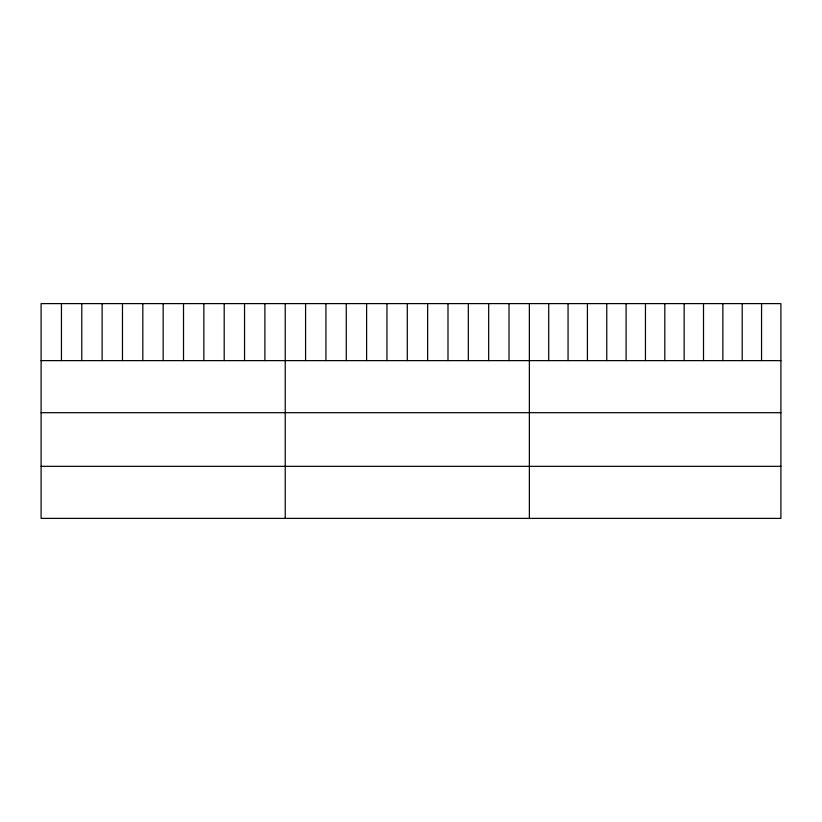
<?xml version="1.0" encoding="UTF-8"?>
<svg xmlns="http://www.w3.org/2000/svg" width="822" height="822" viewBox="0 0 822 822"><rect width="100%" height="100%" fill="white"/><g stroke="black" fill="none" stroke-linecap="round" stroke-linejoin="round"><path stroke-width="1.23" d="M780.9 360.622L780.9 518.394L41.1 518.394L41.1 303.606L780.9 303.606L780.9 360.622L41.1 360.622M41.1 412.685L780.9 412.685M41.1 466.331L780.9 466.331M761.552 303.606L761.552 360.622M742.204 303.606L742.204 360.622M722.857 303.606L722.857 360.622M703.509 303.606L703.509 360.622M684.161 303.606L684.161 360.622M664.813 303.606L664.813 360.622M645.455 303.606L645.455 360.622M626.107 303.606L626.107 360.622M606.759 303.606L606.759 360.622M587.411 303.606L587.411 360.622M568.064 303.606L568.064 360.622M548.716 303.606L548.716 360.622M529.368 303.606L529.368 518.394M509.024 303.606L509.024 360.622M488.679 303.606L488.679 360.622M468.335 303.606L468.335 360.622M447.99 303.606L447.99 360.622M427.646 303.606L427.646 360.622M407.301 303.606L407.301 360.622M386.957 303.606L386.957 360.622M366.612 303.606L366.612 360.622M346.268 303.606L346.268 360.622M325.923 303.606L325.923 360.622M305.579 303.606L305.579 360.622M285.234 303.606L285.234 518.394M264.89 303.606L264.89 360.622M244.545 303.606L244.545 360.622M224.201 303.606L224.201 360.622M203.856 303.606L203.856 360.622M183.512 303.606L183.512 360.622M163.167 303.606L163.167 360.622M142.823 303.606L142.823 360.622M122.478 303.606L122.478 360.622M102.134 303.606L102.134 360.622M81.789 303.606L81.789 360.622M61.445 303.606L61.445 360.622"/></g></svg>
